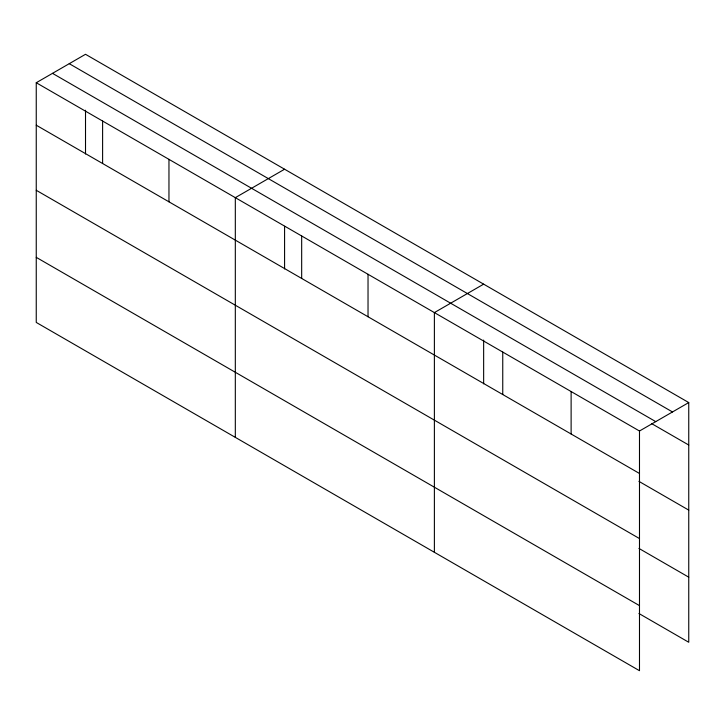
<?xml version="1.0" encoding="UTF-8"?>
<svg xmlns="http://www.w3.org/2000/svg" width="725" height="725" viewBox="0 0 725 725"><rect width="100%" height="100%" fill="white"/><g stroke="black" fill="none" stroke-linecap="round" stroke-linejoin="round"><path stroke-width="1.09" d="M639.486 538.566L639.486 431.013L36.25 82.732L36.25 322.435L639.486 670.707L639.486 538.566L36.25 190.285M638.942 613.504L688.75 642.268L688.75 402.565L85.514 54.293L36.25 82.732M284.581 169.224L235.317 197.662L235.317 437.365M483.647 284.155L434.384 312.602L434.384 552.296M639.486 431.013L688.75 402.565M69.256 63.682L672.492 411.954M52.508 73.352L655.744 421.624M651.639 423.608L688.75 445.032M36.25 125.198L639.486 473.479M638.942 481.364L688.75 510.119M638.942 548.417L688.75 577.182M36.25 257.348L639.486 605.62M571.119 391.536L571.119 434.003M502.751 352.069L502.751 394.536M483.647 340.088L483.647 383.851M368.028 274.286L368.028 316.752M301.673 235.978L301.673 278.445M284.581 226.282L284.581 268.921M168.961 159.355L168.961 201.822M102.606 121.048L102.606 163.515M85.514 110.227L85.514 153.99"/></g></svg>
